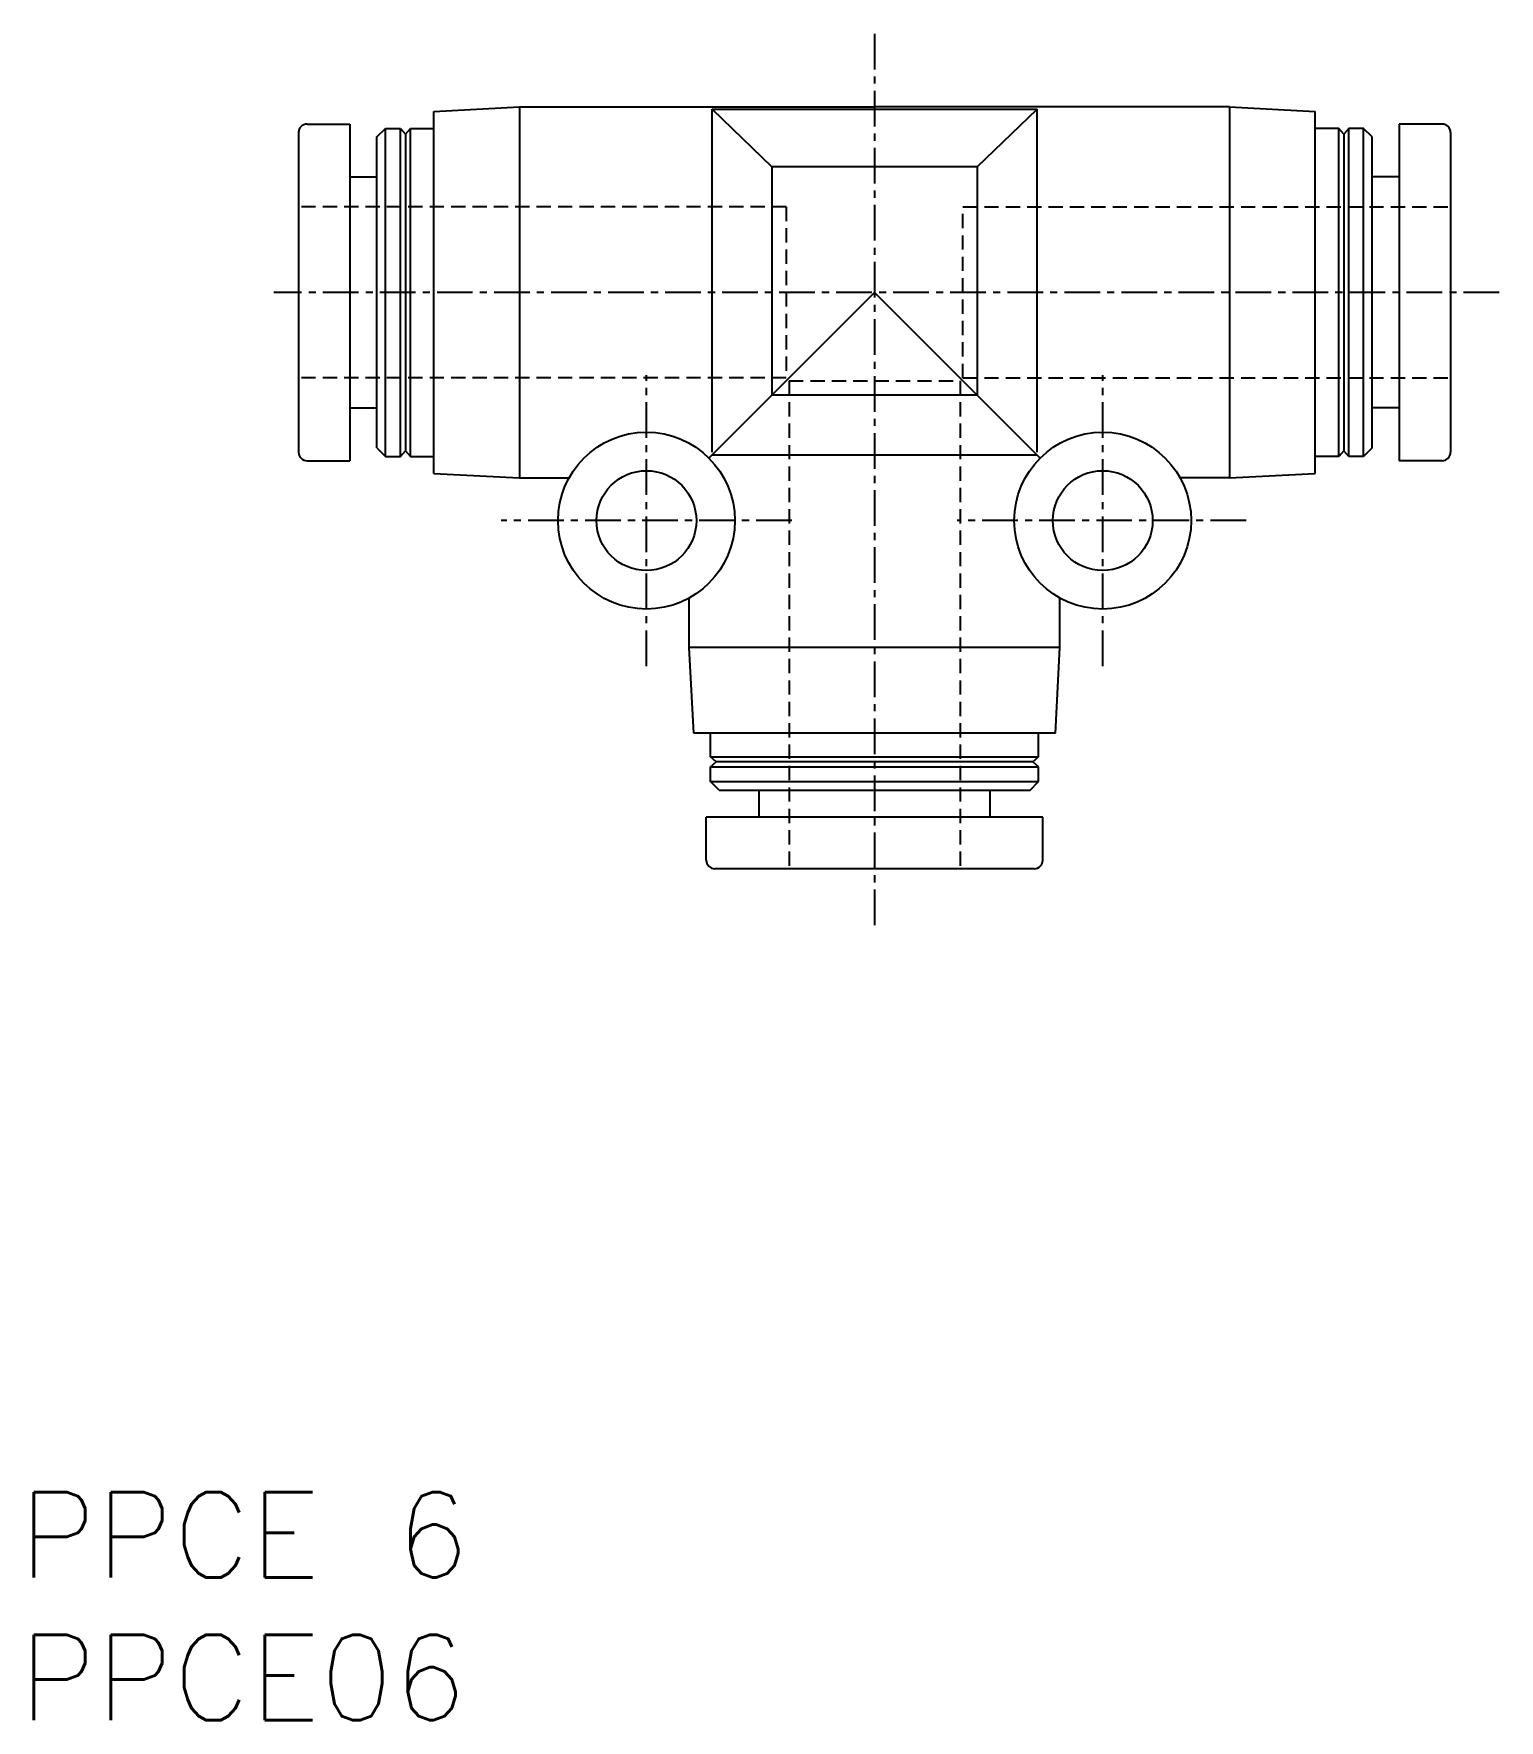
# Model space of a CAD drawing. Extents: x 0.5 to 51.9, y 0 to 59.1.
import ezdxf

# ---------------------------------------------------------------- set-up
doc = ezdxf.new("R2010")
doc.units = 0
doc.linetypes.add('CENTER', pattern=[2, 1.25, -0.25, 0.25, -0.25])
doc.linetypes.add('DASHED', pattern=[0.75, 0.5, -0.25])
doc.layers.get('0').update_dxf_attribs({"linetype": 'CONTINUOUS'})
doc.layers.add('CENTER', color=1, linetype='CENTER')
doc.styles.get("Standard").update_dxf_attribs({"font": 'txt.shx'})

# ---------------------------------------------------------------- blocks, each defined once
blk = doc.blocks.new('*U7')
at = {"color": 7, "linetype": 'CONTINUOUS'}
blk.add_text('PPCE06', height=3, dxfattribs=at).set_placement((0, 0))
blk = doc.blocks.new('*U8')
at = {"color": 7, "linetype": 'CONTINUOUS'}
blk.add_text('PPCE 6', height=3, dxfattribs=at).set_placement((0, 5))

msp = doc.modelspace()

# ---------------------------------------------------------------- linework, layer by layer
at = {"color": 7, "linetype": 'CONTINUOUS'}
for p, q in [((14.55, 56.393), (17.55, 56.55)), ((14.55, 43.707), (14.55, 56.393)), ((17.55, 56.55), (30, 56.55)), ((17.55, 56.55), (17.55, 43.55)), ((24.3, 44.45), (24.3, 56.473)), ((24.3, 56.473), (35.7, 56.473)), ((24.3, 56.473), (26.4, 54.45)), ((42.45, 56.55), (30, 56.55)), ((33.6, 54.45), (35.7, 56.473)), ((35.7, 44.45), (35.7, 56.473)), ((42.45, 56.55), (42.45, 43.55)), ((42.45, 56.55), (45.45, 56.393)), ((45.45, 43.707), (45.45, 56.393)), ((9.8, 55.65), (9.8, 44.45)), ((10.1, 55.95), (11.6, 55.95)), ((11.6, 55.95), (11.6, 44.15)), ((12.55, 55.5), (12.85, 55.8)), ((12.85, 44.3), (12.85, 55.8)), ((12.85, 55.8), (13.375, 55.8)), ((13.375, 44.3), (13.375, 55.8)), ((13.375, 55.8), (13.55, 55.6)), ((13.55, 55.6), (13.725, 55.8)), ((13.55, 55.6), (13.55, 44.5)), ((13.725, 55.8), (14.55, 55.8)), ((13.725, 44.3), (13.725, 55.8)), ((46.275, 55.8), (45.45, 55.8)), ((46.45, 55.6), (46.275, 55.8)), ((46.275, 44.3), (46.275, 55.8)), ((46.625, 55.8), (46.45, 55.6)), ((46.45, 55.6), (46.45, 44.5)), ((46.625, 44.3), (46.625, 55.8)), ((47.15, 55.8), (46.625, 55.8)), ((47.45, 55.5), (47.15, 55.8)), ((47.15, 44.3), (47.15, 55.8)), ((49.9, 55.95), (48.4, 55.95)), ((48.4, 55.95), (48.4, 44.15)), ((50.2, 55.65), (50.2, 44.45)), ((12.55, 44.6), (12.55, 55.5)), ((47.45, 44.6), (47.45, 55.5)), ((33.6, 54.45), (26.4, 54.45)), ((26.4, 54.45), (26.4, 46.45)), ((33.6, 54.45), (33.6, 46.45)), ((11.6, 54.1), (12.55, 54.1)), ((48.4, 54.1), (47.45, 54.1)), ((24.192, 44.242), (30, 50.05)), ((35.808, 44.242), (30, 50.05)), ((33.6, 46.45), (26.4, 46.45)), ((11.6, 46), (12.55, 46)), ((48.4, 46), (47.45, 46)), ((12.55, 44.6), (12.85, 44.3)), ((13.375, 44.3), (13.55, 44.5)), ((13.55, 44.5), (13.725, 44.3)), ((35.7, 44.35), (24.3, 44.35)), ((46.45, 44.5), (46.275, 44.3)), ((46.625, 44.3), (46.45, 44.5)), ((47.45, 44.6), (47.15, 44.3)), ((10.1, 44.15), (11.6, 44.15)), ((12.85, 44.3), (13.375, 44.3)), ((13.725, 44.3), (14.55, 44.3)), ((46.275, 44.3), (45.45, 44.3)), ((47.15, 44.3), (46.625, 44.3)), ((49.9, 44.15), (48.4, 44.15)), ((14.55, 43.707), (17.55, 43.55)), ((17.55, 43.55), (19.287, 43.55)), ((42.45, 43.55), (40.713, 43.55)), ((42.45, 43.55), (45.45, 43.707)), ((23.5, 37.6), (23.5, 39.337)), ((36.5, 37.6), (36.5, 39.337)), ((23.657, 34.6), (23.5, 37.6)), ((36.5, 37.6), (23.5, 37.6)), ((36.343, 34.6), (36.5, 37.6)), ((36.343, 34.6), (23.657, 34.6)), ((24.25, 33.775), (24.25, 34.6)), ((35.75, 33.775), (35.75, 34.6)), ((24.45, 33.6), (24.25, 33.775)), ((24.25, 33.775), (35.75, 33.775)), ((35.55, 33.6), (35.75, 33.775)), ((24.25, 33.425), (24.45, 33.6)), ((24.25, 33.425), (35.75, 33.425)), ((24.25, 32.9), (24.25, 33.425)), ((35.55, 33.6), (24.45, 33.6)), ((35.75, 33.425), (35.55, 33.6)), ((35.75, 32.9), (35.75, 33.425)), ((24.55, 32.6), (24.25, 32.9)), ((24.25, 32.9), (35.75, 32.9)), ((24.55, 32.6), (35.45, 32.6)), ((25.95, 31.65), (25.95, 32.6)), ((34.05, 31.65), (34.05, 32.6)), ((35.45, 32.6), (35.75, 32.9)), ((35.9, 31.65), (24.1, 31.65)), ((24.1, 30.15), (24.1, 31.65)), ((35.9, 30.15), (35.9, 31.65)), ((35.6, 29.85), (24.4, 29.85))]:
    msp.add_line(p, q, dxfattribs=at)
at = {"color": 3, "linetype": 'DASHED'}
for p, q in [((26.9, 53.05), (9.8, 53.05)), ((26.9, 53.05), (26.9, 47.05)), ((33.1, 47.05), (33.1, 53.05)), ((33.1, 53.05), (50.2, 53.05)), ((26.9, 47.05), (9.8, 47.05)), ((27, 46.95), (33, 46.95)), ((27, 46.95), (27, 29.85)), ((33, 46.95), (33, 29.85)), ((33.1, 47.05), (50.2, 47.05))]:
    msp.add_line(p, q, dxfattribs=at)
at = {"color": 7, "linetype": 'CONTINUOUS'}
for centre, radius in [((22, 42.05), 3.1), ((38, 42.05), 3.1), ((22, 42.05), 1.75), ((38, 42.05), 1.75)]:
    msp.add_circle(centre, radius, dxfattribs=at)
for centre, start, end in [((10.1, 55.65), 90, 180), ((49.9, 55.65), 0, 90), ((10.1, 44.45), 180, 270), ((49.9, 44.45), 270, 0), ((24.4, 30.15), 179.99999, 269.99999), ((35.6, 30.15), 269.99999, 359.99999)]:
    msp.add_arc(centre, 0.3, start, end, dxfattribs=at)
at = {"layer": 'CENTER', "color": 1, "linetype": 'CENTER'}
for p, q in [((30, 59.117), (30, 27.85)), ((51.906, 50.05), (8.934, 50.05)), ((22, 36.95), (22, 47.15)), ((38, 36.95), (38, 47.15)), ((27.1, 42.05), (16.9, 42.05)), ((43.026, 42.05), (32.9, 42.05))]:
    msp.add_line(p, q, dxfattribs=at)

# ---------------------------------------------------------------- block references
at = {"color": 7, "linetype": 'CONTINUOUS'}
for name in ['*U8', '*U7']:
    msp.add_blockref(name, (0, 0), dxfattribs=at)

doc.saveas('drawing.dxf')
